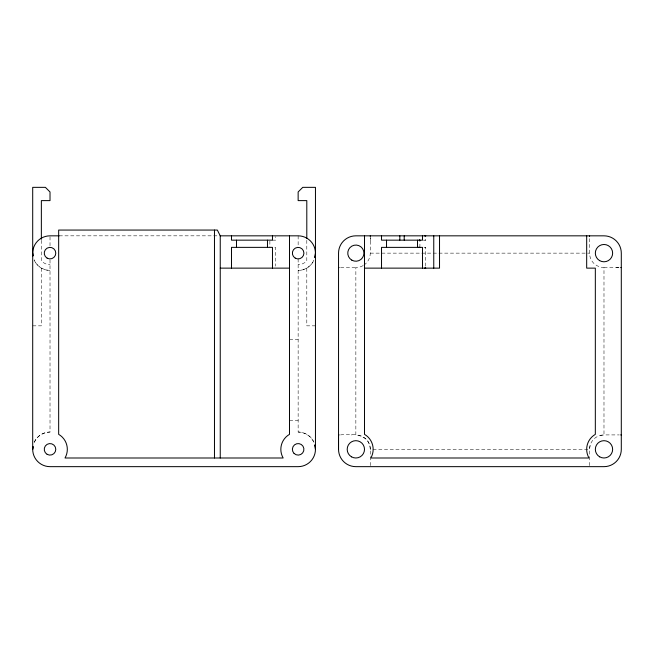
<?xml version="1.0" encoding="UTF-8"?>
<svg xmlns="http://www.w3.org/2000/svg" width="654" height="654" viewBox="0 0 654 654"><rect width="100%" height="100%" fill="white"/><g stroke="black" fill="none" stroke-linecap="round" stroke-linejoin="round"><path stroke-width="0.49" stroke-dasharray="3.27 2.45" d="M363.068 265.63A14.429 14.429 0 0 1 355.858 267.56L355.85 434.91A14.429 14.429 0 0 1 370.278 449.331L589.556 449.339A14.429 14.429 0 0 1 603.985 434.91L603.985 267.568L600.258 267.077L596.775 265.63L593.783 263.341A14.429 14.429 0 0 1 589.565 253.139L589.565 236.846M370.27 465.64L370.278 449.331M363.869 265.132A14.429 14.429 0 0 0 370.278 253.139L370.278 236.846M419.909 247.376L419.909 241.064M425.68 266.162L425.68 247.376L423.293 247.376L425.68 247.376M423.293 240.165L425.68 240.165L425.68 236.699M589.556 465.632L589.556 449.339L590.08 445.636M34.327 442.357C36.804 436.12 43.409 432.155 50.015 432.024L50.015 258.91M313.83 260.128C311.353 266.366 304.748 270.323 298.142 270.454A17.315 17.315 0 0 0 313.961 260.186M600.282 435.433L603.985 434.91L619.264 434.918M59.203 235.832L219.515 235.832M272.473 240.157L275.645 240.157L275.645 236.691M274.835 247.367L275.645 247.367L275.645 266.153M370.278 253.139L589.565 253.139M616.231 267.568L618.978 267.568M340.579 267.568L355.858 267.56M603.985 267.568L619.264 267.568M32.7 325.839L41.357 325.839L41.357 268.132L37.769 265.385L35.022 261.796L33.632 258.453M315.457 325.839L306.8 325.839L306.8 268.132M289.493 339.696L298.142 339.696M289.493 420.489L298.142 420.489M340.571 434.918C351.885 433.381 370.107 433.847 370.27 449.339M424.871 240.157L425.68 240.165M351.37 434.91L351.909 434.91M298.142 258.91L298.142 432.024C304.748 432.155 311.353 436.12 313.83 442.357M41.357 268.132L45.535 269.865L50.015 270.454A17.315 17.315 0 0 1 34.196 260.186M370.278 238.146L370.278 240.893M306.8 240.304L306.8 260.66L306.309 261.298A11.543 11.543 0 0 1 298.142 264.682M298.142 235.832L298.142 246.411M269.873 241.056L269.873 247.367M50.015 236.789L50.015 246.411M41.357 240.304L41.357 260.66L41.848 261.298A11.543 11.543 0 0 0 50.015 264.682M34.196 442.292A17.315 17.315 0 0 1 50.015 432.024M298.142 432.024A17.315 17.315 0 0 1 313.961 442.292"/><path stroke-width="0.98" d="M338.543 449.339L338.543 253.139A17.315 17.315 0 0 1 355.858 235.832L603.985 235.832A17.315 17.315 0 0 1 621.3 253.139L621.3 449.339A17.315 17.315 0 0 1 603.985 466.654L355.85 466.654A17.315 17.315 0 0 1 338.543 449.339L338.535 434.918L339.132 434.91M364.507 235.832L364.507 434.346A17.315 17.315 0 0 1 370.843 457.996L588.992 457.996A17.315 17.315 0 0 1 595.328 434.354L595.336 268.132L586.679 268.132L586.679 235.832M381.527 268.132L381.527 247.376L422.509 247.376L422.509 268.14M381.527 235.832L381.527 240.157L422.509 240.157L422.509 235.832M386.53 247.376L386.53 240.157M399.831 240.157L399.831 235.832M404.213 240.157L404.213 235.832M417.514 240.165L417.514 247.376L419.909 247.376L419.296 247.376M433.757 268.14L433.757 235.832M439.529 235.824L439.529 268.14L364.507 268.132M589.565 236.421L589.565 235.832M33.052 446.649L32.7 449.339L32.7 187.346L45.396 187.346L50.015 191.965L50.015 200.614L41.357 200.614L41.357 239.29M315.457 253.139L314.868 257.619A17.315 17.315 0 0 0 298.142 235.832L220.243 235.832L217.357 230.061L58.664 230.061L58.664 434.346A17.315 17.315 0 0 1 65.008 457.996L283.157 457.996A17.315 17.315 0 0 1 289.493 434.346L289.493 235.832M59.203 235.832L50.015 235.832A17.315 17.315 0 0 0 32.913 255.853M338.543 267.568L339.132 267.568M220.243 268.132L289.493 268.132M620.711 267.568L621.3 267.568M620.703 434.91L621.3 434.918M32.7 253.139L33.052 255.828M370.278 235.824L370.278 236.413M306.8 238.269L306.8 200.614L298.142 200.614L298.142 191.965L302.761 187.346L315.457 187.346L315.457 449.339L314.868 444.859A17.315 17.315 0 0 1 298.142 466.654L50.015 466.654A17.315 17.315 0 0 1 32.913 446.633M272.473 235.832L272.473 240.157L231.491 240.157L231.491 235.832M272.473 268.132L272.473 247.367L231.491 247.367L231.491 268.132M267.47 240.157L267.47 247.367M236.486 240.157L236.486 247.367M220.243 235.832L220.243 457.996M214.471 230.061L214.471 457.996M425.68 235.832L424.871 235.832L425.68 235.832M419.909 240.165L419.296 240.165L419.909 240.165M425.68 268.14L424.871 268.14L425.68 268.14M295.256 258.142A5.772 5.772 0 0 0 303.914 253.139A5.772 5.772 0 0 0 295.256 248.144A5.772 5.772 0 0 0 295.256 258.142M47.129 454.334A5.772 5.772 0 0 0 55.786 449.339A5.772 5.772 0 0 0 47.129 444.344A5.772 5.772 0 0 0 47.129 454.334M294.063 453.418A5.772 5.772 0 0 0 303.718 450.835A5.772 5.772 0 0 0 296.654 443.764A5.772 5.772 0 0 0 294.063 453.418M47.129 258.142A5.772 5.772 0 0 0 55.786 253.139A5.772 5.772 0 0 0 47.129 248.144A5.772 5.772 0 0 0 47.129 258.142M599.661 456.835A8.657 8.657 0 0 0 612.643 449.339A8.657 8.657 0 0 0 599.661 441.842A8.657 8.657 0 0 0 599.661 456.835M599.661 260.635A8.657 8.657 0 0 0 612.643 253.139A8.657 8.657 0 0 0 599.661 245.642A8.657 8.657 0 0 0 599.661 260.635M351.517 456.835A8.657 8.657 0 0 0 364.507 449.339A8.657 8.657 0 0 0 351.517 441.842A8.657 8.657 0 0 0 351.517 456.835M351.811 260.137A8.077 8.077 0 0 0 363.935 253.139A8.077 8.077 0 0 0 351.811 246.141A8.077 8.077 0 0 0 351.811 260.137"/></g></svg>
